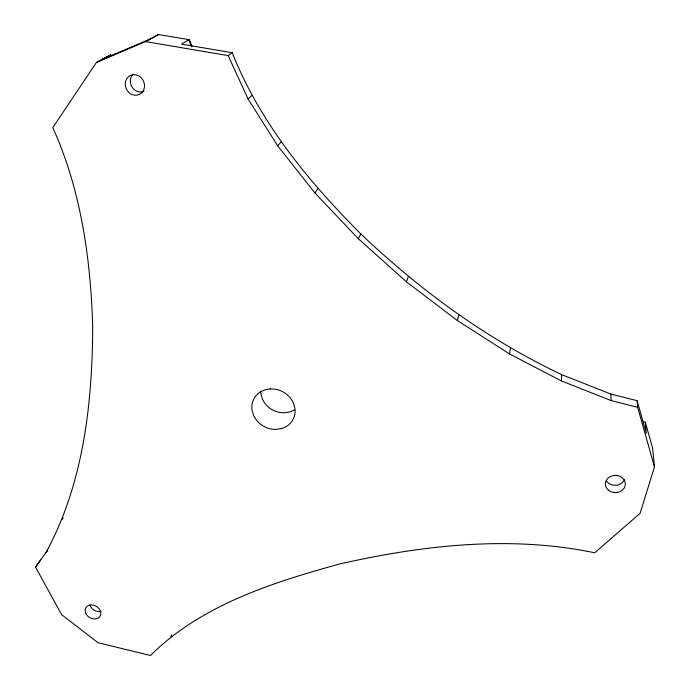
<?xml version="1.0" encoding="UTF-8"?>
<svg xmlns="http://www.w3.org/2000/svg" width="690" height="690" viewBox="0 0 690 690"><rect width="100%" height="100%" fill="white"/><g stroke="black" fill="none" stroke-linecap="round" stroke-linejoin="round"><path stroke-width="1.03" d="M40.538 560.073L35.509 567.051L61.652 614.712L98.109 642.726L150.48 655.5C201.17 605.07 272.214 582.61 339.497 564.006C422.798 545.152 510.333 535.181 594.728 552.776L640.061 513.369L654.491 466.914L637.646 407.29L611.133 400.579L561.418 380.94L561.703 374.661C487.407 339.42 420.314 290.55 360.861 233.97C308.344 181.349 259.897 122.458 232.22 52.707L181.522 44.126L189.025 39.632L191.872 46.61L189.025 39.632L158.407 34.569M561.418 380.94L509.6 353.97L510.453 347.984M509.6 353.97L457.366 320.565L458.781 314.933M47.256 550.81L46.014 552.543C83.352 483.871 92.313 404.03 92.71 327.008C90.675 259 81.066 190.043 52.776 127.607L96.41 62.488L110.814 54.829L96.41 62.488L145.555 41.59L158.571 34.5L145.555 41.59L228.14 55.605L232.22 52.707M457.366 320.565L406.384 281.762L408.359 276.526M170.844 636.68L171.801 634.774M406.384 281.762L358.352 238.757L360.861 233.97M109.469 56.658L110.659 54.898M358.352 238.757L314.916 192.941L317.926 188.62M35.509 567.051L47.3 550.732M62.005 519.587L63.23 517.914M314.916 192.941L277.665 145.797L281.115 141.959M277.665 145.797L248.072 98.955L251.893 95.608M102.008 59.521L150.36 38.95M643.184 421.728L645.288 422.151L652.628 448.224L654.491 466.914M561.703 374.661L610.883 394.076L637.111 400.692L646.314 433.311L645.288 422.151M228.14 55.605L248.072 98.955M189.025 39.632L191.837 46.558M637.111 400.692L637.646 407.29M610.883 394.076L611.133 400.579M144.063 91.313A10.359 9.375 64.2 0 1 132.144 87.181A10.359 9.375 64.2 0 1 132.946 74.253M294.518 409.8A21.545 19.337 27.2 0 1 289.74 411.93L284.435 412.775A21.545 19.337 27.2 0 1 262.373 398.949L260.941 393.887A21.545 19.337 27.2 0 1 260.76 391.825M624.459 479.55A9.902 8.522 -0.1 0 1 616.153 485.251A9.902 8.522 -0.1 0 1 606.622 481.215M101.154 611.323A8.185 6.521 30.7 0 1 89.898 604.88M270.575 388.927L265.089 389.841A22.132 19.717 27.2 0 0 252.031 410.033L253.515 415.216A22.132 19.717 27.2 0 0 276.19 429.404L281.623 428.55A22.132 19.717 27.2 0 0 294.966 408.566L293.526 403.322A22.132 19.717 27.2 0 0 270.575 388.927M125.477 81.713A10.479 9.462 63.8 0 0 137.543 95.056A10.479 9.462 63.8 0 0 141.562 78.168A10.479 9.462 63.8 0 0 125.477 81.713M86.078 613.988A8.263 6.555 30.6 0 0 99.671 616.808A8.263 6.555 30.6 0 0 93.236 605.121A8.263 6.555 30.6 0 0 86.078 613.988M608.425 490.159A10.014 8.591 0.2 0 0 625.088 486.07A10.014 8.591 0.2 0 0 612.608 475.729A10.014 8.591 0.2 0 0 608.425 490.159"/></g></svg>
